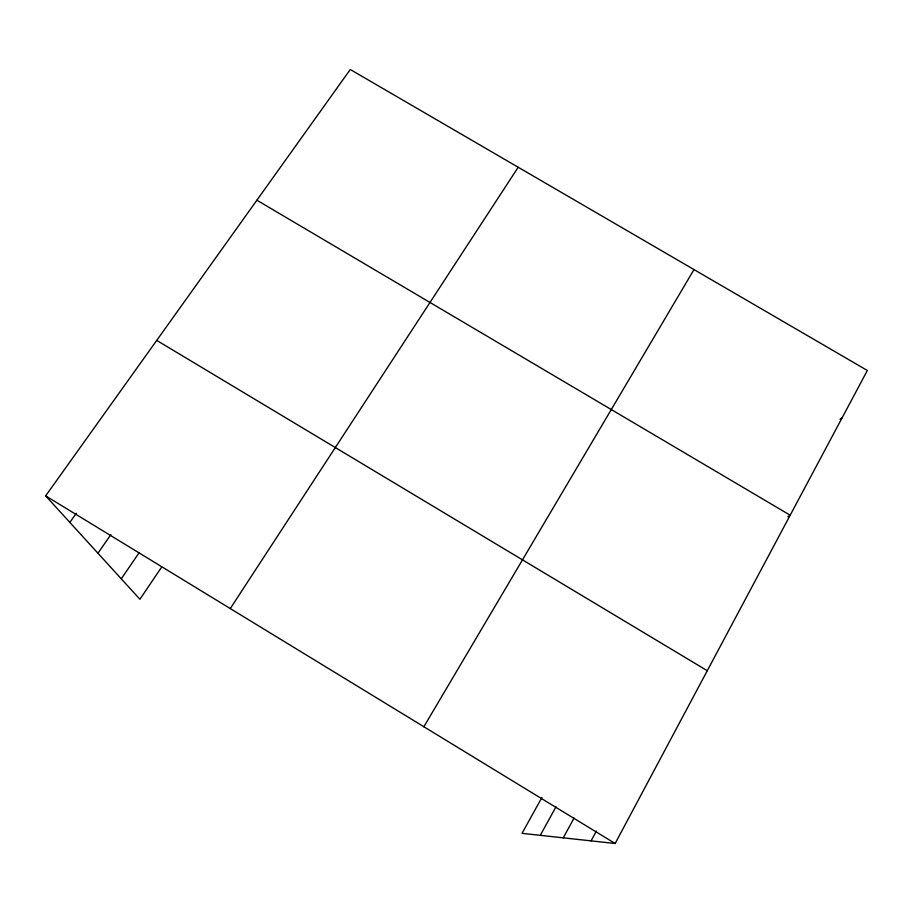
<?xml version="1.0" encoding="UTF-8"?>
<svg xmlns="http://www.w3.org/2000/svg" width="913" height="913" viewBox="0 0 913 913"><rect width="100%" height="100%" fill="white"/><g stroke="black" fill="none" stroke-linecap="round" stroke-linejoin="round"><path stroke-width="1.37" d="M541.923 797.483L522.019 833.341L615.145 843.498L867.35 370.484L350.272 69.502L45.65 495.862L139.917 599.27L161.681 567.03M591.076 840.873L596.372 831.047M563.264 837.837L574.06 818.048M540.291 835.338L556.006 806.807M423.872 726.748L693.994 269.575M230.27 608.572L518.207 167.25M121.281 578.842L139.301 552.456M97.953 553.244L110.85 534.63M69.856 522.419L76.281 513.289M840.017 419.318L842.231 417.595M787.828 516.758L790.179 515.217L256.884 200.209M156.728 340.401L707.267 670.713M45.65 495.862L615.145 843.498"/></g></svg>
